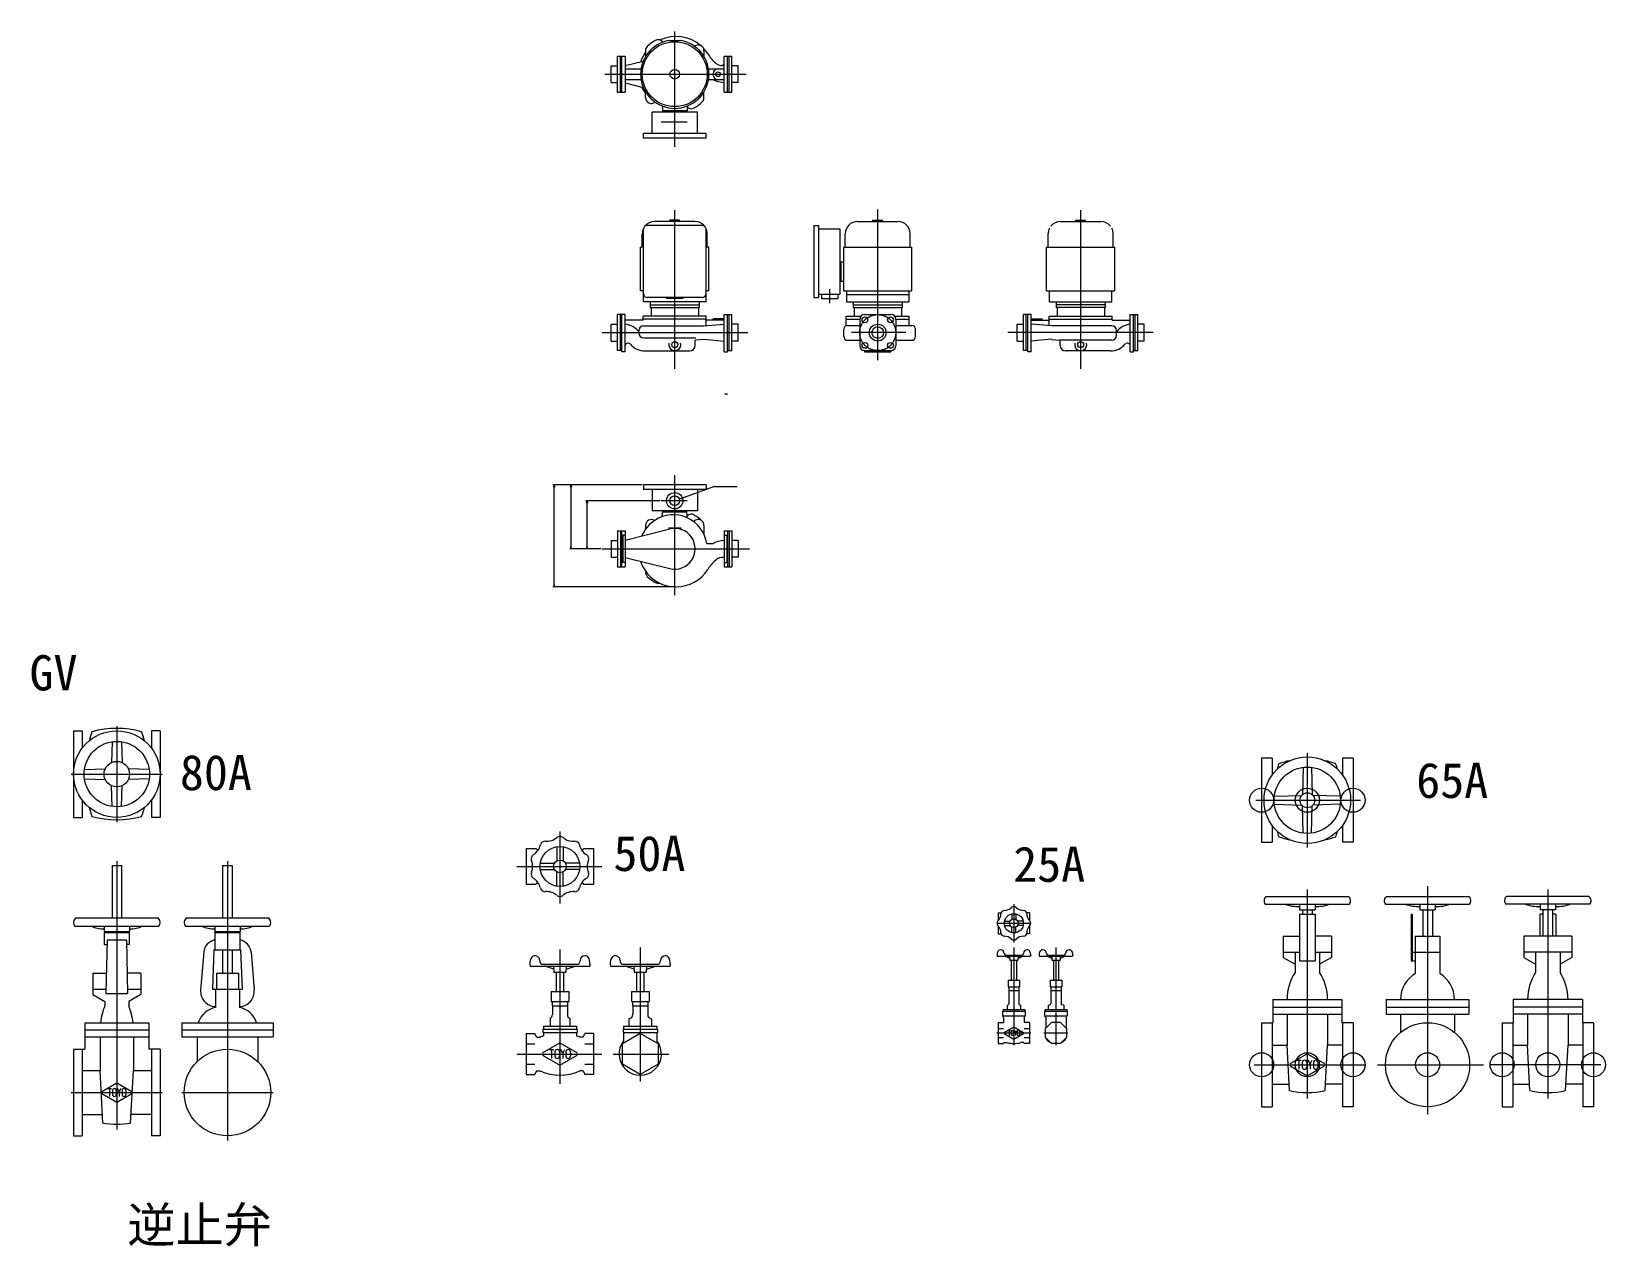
# Model space of a CAD drawing. Units: millimetres at full size, sheet at 1:100. Extents: x -1331 to 21899, y -20013 to -11058.
# Drawn here: x 18626 to 21899, y -13605 to -11078 of the extents above; entities that cross this region are included whole.
import ezdxf
from ezdxf.enums import TextEntityAlignment as Align

# ---------------------------------------------------------------- set-up
doc = ezdxf.new("R2010")
doc.units = ezdxf.units.MM
doc.header["$LTSCALE"] = 100
doc.header["$PDMODE"] = 32
doc.header["$PDSIZE"] = 50
doc.linetypes.add('CHAIN2', pattern=[12, 9, -1, 1, -1])
doc.layers.add('F-0', color=7, linetype='Continuous', lineweight=9)
doc.styles.add('ＭＳ ゴシック', font='')
doc.styles.get('ＭＳ ゴシック').set_extended_font_data('MS Gothic')

msp = doc.modelspace()

# ---------------------------------------------------------------- linework, layer by layer
at = {"layer": 'F-0', "color": 1, "linetype": 'CHAIN2'}
for p, q in [((19963.5, -11318.5), (19963.5, -11078.5)), ((19818.5, -11167.3), (20112.3, -11167.3)), ((19989.6, -11267.3), (19935.6, -11267.3)), ((19963.5, -11779.8), (19963.5, -11450.2)), ((20385.5, -11761.6), (20385.5, -11448.9)), ((20807.5, -11779.8), (20807.5, -11450.2)), ((19812.8, -11704.6), (20115.4, -11704.6)), ((20443.7, -11704.6), (20330.7, -11704.6)), ((20958.2, -11704.6), (20655.7, -11704.6)), ((19963.5, -12250.8), (19963.5, -12000.9)), ((19989.6, -12054.1), (19935.6, -12054.1)), ((19812.1, -12154.1), (20119.1, -12154.1))]:
    msp.add_line(p, q, dxfattribs=at)
at = {"layer": 'F-0'}
for p, q in [((19902.7, -11118.5), (19902.7, -11130.6)), ((19951.7, -11097.3), (19975.4, -11097.3)), ((20024.3, -11118.5), (20024.3, -11130.6)), ((19831.5, -11184.8), (19831.5, -11149.8)), ((19831.5, -11149.8), (19844.5, -11149.8)), ((19844.5, -11204.8), (19844.5, -11129.8)), ((19844.5, -11129.8), (19860.5, -11129.8)), ((19850.5, -11204.8), (19850.5, -11129.8)), ((19853.5, -11204.8), (19853.5, -11129.8)), ((19860.5, -11129.8), (19860.5, -11204.8)), ((19860.5, -11149.3), (19898, -11139.9)), ((19860.5, -11156.3), (19893.4, -11156.3)), ((20033.7, -11156.3), (20066.5, -11156.3)), ((20066.5, -11204.8), (20066.5, -11129.8)), ((20066.5, -11129.8), (20082.5, -11129.8)), ((20073.5, -11204.8), (20073.5, -11129.8)), ((20076.5, -11204.8), (20076.5, -11129.8)), ((20082.5, -11204.8), (20082.5, -11129.8)), ((20095.5, -11149.8), (20082.5, -11149.8)), ((20095.5, -11184.8), (20095.5, -11149.8)), ((19831.5, -11184.8), (19844.5, -11184.8)), ((19860.5, -11178.3), (19893.4, -11178.3)), ((19860.5, -11185.3), (19898, -11194.7)), ((20033.7, -11178.3), (20066.5, -11178.3)), ((20043.5, -11168.3), (20043.5, -11166.3)), ((20095.5, -11184.8), (20082.5, -11184.8)), ((19844.5, -11204.8), (19860.5, -11204.8)), ((19902.7, -11216.1), (19902.7, -11204)), ((20024.3, -11216.1), (20024.3, -11204)), ((20066.5, -11204.8), (20082.5, -11204.8)), ((19916.5, -11290.3), (19916.5, -11246.3)), ((20010.5, -11246.3), (19916.5, -11246.3)), ((19937.4, -11233.3), (19938.5, -11246.3)), ((19988.8, -11243.8), (19938.3, -11243.8)), ((19989.7, -11233.3), (19988.6, -11246.3)), ((20010.5, -11290.3), (20010.5, -11246.3)), ((20028.5, -11290.3), (19898.5, -11290.3)), ((20028.5, -11300.3), (20028.5, -11290.3)), ((20020.5, -11481.6), (19906.5, -11481.6)), ((20005.5, -11473.6), (19921.5, -11473.6)), ((19953.5, -11473.6), (19953.5, -11470.6)), ((20252.5, -11481.6), (20252.5, -11631.6)), ((20252.5, -11481.6), (20262.5, -11481.6)), ((20262.5, -11481.6), (20262.5, -11631.6)), ((20343.5, -11473.6), (20427.5, -11473.6)), ((20395.5, -11473.6), (20395.5, -11470.6)), ((20765.5, -11473.6), (20849.5, -11473.6)), ((20817.5, -11473.6), (20817.5, -11470.6)), ((19896, -11526.6), (19896, -11499.1)), ((19898.5, -11640.6), (19898.5, -11489.6)), ((20028.5, -11640.6), (20028.5, -11489.6)), ((20031, -11526.6), (20031, -11499.1)), ((20262.5, -11488.6), (20306.5, -11488.6)), ((20306.5, -11488.6), (20306.5, -11624.6)), ((20318, -11526.6), (20318, -11499.1)), ((20453, -11526.6), (20453, -11499.1)), ((20740, -11526.6), (20740, -11499.1)), ((20875, -11526.6), (20875, -11499.1)), ((19892.5, -11617.6), (19892.5, -11526.6)), ((19898.5, -11526.6), (19892.5, -11526.6)), ((20034.5, -11526.6), (20028.5, -11526.6)), ((20034.5, -11617.6), (20034.5, -11526.6)), ((20314.5, -11526.6), (20314.5, -11617.6)), ((20314.5, -11526.6), (20455.5, -11526.6)), ((20455.5, -11526.6), (20455.5, -11617.6)), ((20736.5, -11617.6), (20736.5, -11526.6)), ((20736.5, -11526.6), (20878.5, -11526.6)), ((20878.5, -11617.6), (20878.5, -11526.6)), ((20306.5, -11557.6), (20314.5, -11557.6)), ((20309, -11557.6), (20309, -11597.6)), ((19898.5, -11617.6), (19892.5, -11617.6)), ((20034.5, -11617.6), (20028.5, -11617.6)), ((20306.5, -11597.6), (20314.5, -11597.6)), ((20314.5, -11617.6), (20455.5, -11617.6)), ((20320.5, -11617.6), (20320.5, -11640.6)), ((20450.5, -11617.6), (20450.5, -11640.6)), ((20736.5, -11617.6), (20878.5, -11617.6)), ((20742.5, -11640.6), (20742.5, -11617.6)), ((20872.5, -11640.6), (20872.5, -11617.6)), ((20028.5, -11640.6), (19898.5, -11640.6)), ((20020.5, -11631.6), (19906.5, -11631.6)), ((19912.5, -11640.6), (19912.5, -11652.6)), ((19912.5, -11646.6), (20014.5, -11646.6)), ((19946.5, -11631.6), (19946.5, -11633.6)), ((19980.5, -11633.6), (19946.5, -11633.6)), ((19980.5, -11631.6), (19980.5, -11633.6)), ((20014.5, -11640.6), (20014.5, -11652.6)), ((20252.5, -11631.6), (20262.5, -11631.6)), ((20262.5, -11624.6), (20306.5, -11624.6)), ((20302.5, -11624.6), (20302.5, -11633.6)), ((20320.5, -11625.6), (20450.5, -11625.6)), ((20320.5, -11640.6), (20450.5, -11640.6)), ((20334.5, -11640.6), (20334.5, -11652.6)), ((20334.5, -11646.6), (20436.5, -11646.6)), ((20436.5, -11640.6), (20436.5, -11652.6)), ((20742.5, -11640.6), (20872.5, -11640.6)), ((20756.5, -11640.6), (20756.5, -11652.6)), ((20858.5, -11646.6), (20756.5, -11646.6)), ((19844.5, -11742.1), (19844.5, -11667.1)), ((19860.5, -11667.1), (19844.5, -11667.1)), ((19850.5, -11742.1), (19850.5, -11667.1)), ((19853.5, -11744.6), (19853.5, -11667.1)), ((19860.5, -11744.6), (19860.5, -11667.1)), ((19898, -11678.6), (19860.5, -11678.6)), ((20029, -11670.6), (19898, -11670.6)), ((19898, -11678.6), (19898, -11670.6)), ((20029, -11676.6), (19898, -11676.6)), ((19912.5, -11652.6), (20014.5, -11652.6)), ((19914.4, -11652.6), (19914.4, -11670.6)), ((20012.7, -11652.6), (20012.7, -11670.6)), ((20029, -11690), (20029, -11670.6)), ((20066.5, -11678.6), (20029, -11678.6)), ((20066.5, -11675.6), (20043.5, -11675.6)), ((20043.5, -11678.6), (20043.5, -11675.6)), ((20066.5, -11744.6), (20066.5, -11667.1)), ((20066.5, -11667.1), (20082.5, -11667.1)), ((20073.5, -11744.6), (20073.5, -11667.1)), ((20076.5, -11742.1), (20076.5, -11667.1)), ((20082.5, -11742.1), (20082.5, -11667.1)), ((20320, -11670.6), (20350.4, -11670.6)), ((20320, -11690.1), (20320, -11670.6)), ((20320, -11676.6), (20348, -11676.6)), ((20334.5, -11652.6), (20436.5, -11652.6)), ((20336.4, -11652.6), (20336.4, -11670.6)), ((20348, -11677.1), (20348, -11732.1)), ((20358, -11667.1), (20413, -11667.1)), ((20420.6, -11670.6), (20451, -11670.6)), ((20423, -11676.6), (20451, -11676.6)), ((20423, -11677.1), (20423, -11732.1)), ((20434.7, -11652.6), (20434.7, -11670.6)), ((20451, -11689.6), (20451, -11670.6)), ((20688.5, -11742.1), (20688.5, -11667.1)), ((20704.5, -11667.1), (20688.5, -11667.1)), ((20694.5, -11742.1), (20694.5, -11667.1)), ((20697.5, -11744.6), (20697.5, -11667.1)), ((20704.5, -11744.6), (20704.5, -11667.1)), ((20704.5, -11675.6), (20727.5, -11675.6)), ((20704.5, -11678.6), (20742, -11678.6)), ((20727.5, -11678.6), (20727.5, -11675.6)), ((20742, -11670.6), (20873, -11670.6)), ((20742, -11690), (20742, -11670.6)), ((20742, -11676.6), (20873, -11676.6)), ((20758.4, -11652.6), (20758.4, -11670.6)), ((20856.7, -11652.6), (20856.7, -11670.6)), ((20873, -11678.6), (20873, -11670.6)), ((20873, -11678.6), (20910.5, -11678.6)), ((20910.5, -11744.6), (20910.5, -11667.1)), ((20910.5, -11667.1), (20926.5, -11667.1)), ((20917.5, -11744.6), (20917.5, -11667.1)), ((20920.5, -11742.1), (20920.5, -11667.1)), ((20926.5, -11742.1), (20926.5, -11667.1)), ((19831.5, -11722.1), (19831.5, -11687.1)), ((19831.5, -11687.1), (19844.5, -11687.1)), ((19889, -11705.6), (19889, -11700.6)), ((19899, -11690.6), (20023.2, -11690.6)), ((19899, -11715.6), (20007.6, -11715.6)), ((20023.2, -11690.6), (20066.5, -11686.7)), ((20095.5, -11687.1), (20082.5, -11687.1)), ((20095.5, -11722.1), (20095.5, -11687.1)), ((20315, -11712.6), (20315, -11697.6)), ((20323, -11689.6), (20348, -11689.6)), ((20423, -11689.6), (20456.1, -11689.6)), ((20464.1, -11712.6), (20464.1, -11697.6)), ((20675.5, -11722.1), (20675.5, -11687.1)), ((20675.5, -11687.1), (20688.5, -11687.1)), ((20747.9, -11690.6), (20704.5, -11686.7)), ((20872.1, -11690.6), (20747.9, -11690.6)), ((20882.1, -11710.6), (20882.1, -11700.6)), ((20939.5, -11687.1), (20926.5, -11687.1)), ((20939.5, -11722.1), (20939.5, -11687.1)), ((19831.5, -11722.1), (19844.5, -11722.1)), ((19853.5, -11742.1), (19844.5, -11742.1)), ((19860.5, -11744.6), (19853.5, -11744.6)), ((19901.6, -11742.6), (19995, -11742.6)), ((20024, -11718.6), (20006, -11720.3)), ((20006, -11731.6), (20006, -11720.3)), ((20024, -11718.5), (20066.5, -11722.3)), ((20066.5, -11744.6), (20073.5, -11744.6)), ((20073.5, -11742.1), (20082.5, -11742.1)), ((20095.5, -11722.1), (20082.5, -11722.1)), ((20323, -11720.6), (20348, -11720.6)), ((20358, -11742.1), (20358, -11744.6)), ((20358, -11742.1), (20413, -11742.1)), ((20358, -11744.6), (20413, -11744.6)), ((20413, -11742.1), (20413, -11744.6)), ((20423, -11720.6), (20456.1, -11720.6)), ((20675.5, -11722.1), (20688.5, -11722.1)), ((20697.5, -11742.1), (20688.5, -11742.1)), ((20704.5, -11744.6), (20697.5, -11744.6)), ((20747.1, -11718.5), (20704.5, -11722.3)), ((20747.1, -11718.6), (20765, -11720.3)), ((20872.1, -11720.6), (20763.5, -11720.6)), ((20765, -11731.6), (20765, -11720.3)), ((20869.5, -11742.6), (20776, -11742.6)), ((20910.5, -11744.6), (20917.5, -11744.6)), ((20917.5, -11742.1), (20926.5, -11742.1)), ((20939.5, -11722.1), (20926.5, -11722.1)), ((20028.5, -12031.1), (19898.5, -12031.1)), ((19916.5, -12031.1), (19916.5, -12075.1)), ((20010.5, -12031.1), (20010.5, -12075.1)), ((20028.5, -12021.1), (20028.5, -12031.1)), ((20010.5, -12075.1), (19916.5, -12075.1)), ((19937.4, -12087.6), (19938.5, -12075.1)), ((19989.5, -12085.9), (19988.6, -12075.1)), ((19902.7, -12105.3), (19902.7, -12113.9)), ((19988.8, -12077.6), (19938.3, -12077.6)), ((20024.3, -12105.3), (20024.3, -12124.3)), ((19831.5, -12136.6), (19844.5, -12136.6)), ((19831.5, -12136.6), (19831.5, -12171.6)), ((19844.5, -12116.6), (19844.5, -12191.6)), ((19844.5, -12116.6), (19860.5, -12116.6)), ((19850.5, -12116.6), (19850.5, -12191.6)), ((19853.5, -12191.6), (19853.5, -12116.6)), ((19855.5, -12125.8), (19855.5, -12182.4)), ((19860.5, -12125.8), (19855.5, -12125.8)), ((19860.5, -12136), (19953.2, -12112.9)), ((19860.5, -12116.6), (19860.5, -12191.6)), ((19951, -12110.6), (19951, -12113.4)), ((20066.5, -12116.6), (20082.5, -12116.6)), ((20066.5, -12116.6), (20066.5, -12191.6)), ((20066.5, -12125.8), (20071.5, -12125.8)), ((20071.5, -12125.8), (20071.5, -12182.4)), ((20073.5, -12116.6), (20073.5, -12191.6)), ((20076.5, -12116.6), (20076.5, -12191.6)), ((20082.5, -12116.6), (20082.5, -12191.6)), ((20095.5, -12136.6), (20082.5, -12136.6)), ((20095.5, -12136.6), (20095.5, -12171.6)), ((19831.5, -12171.6), (19844.5, -12171.6)), ((19860.5, -12172.1), (19953.2, -12195.3)), ((20030, -12143.1), (20043.3, -12143.1)), ((20095.5, -12171.6), (20082.5, -12171.6)), ((19844.5, -12191.6), (19860.5, -12191.6)), ((19860.5, -12182.4), (19855.5, -12182.4)), ((20066.5, -12182.4), (20071.5, -12182.4)), ((20066.5, -12191.6), (20082.5, -12191.6)), ((18713.5, -12532.5), (18713.5, -12712.5)), ((18875.5, -12532.5), (18875.5, -12568.5)), ((18893.5, -12532.5), (18875.5, -12532.5)), ((18893.5, -12532.5), (18893.5, -12712.5)), ((18794, -12555.1), (18792.5, -12598.4)), ((18813, -12555.1), (18814.5, -12598.4)), ((21183.7, -12589.3), (21183.7, -12764.3)), ((21205.7, -12589.3), (21183.7, -12589.3)), ((21205.7, -12589.3), (21205.7, -12624.2)), ((18736.1, -12613), (18779.3, -12611.5)), ((18736.1, -12632), (18779.3, -12633.5)), ((18870.8, -12613), (18827.6, -12611.5)), ((18870.8, -12632), (18827.6, -12633.5)), ((21270.2, -12608.4), (21268.7, -12665)), ((21287.2, -12608.4), (21288.7, -12665)), ((18794, -12689.8), (18792.5, -12646.6)), ((18813, -12689.8), (18814.5, -12646.6)), ((18731.5, -12676.5), (18731.5, -12712.5)), ((18875.5, -12676.5), (18875.5, -12712.5)), ((21210.2, -12668.3), (21266.8, -12666.8)), ((21210.2, -12685.3), (21266.8, -12686.8)), ((21270.2, -12745.3), (21268.7, -12688.7)), ((21287.2, -12745.3), (21288.7, -12688.7)), ((21347.1, -12668.3), (21290.5, -12666.8)), ((21347.1, -12685.3), (21290.5, -12686.8)), ((18713.5, -12712.5), (18731.5, -12712.5)), ((18893.5, -12712.5), (18875.5, -12712.5)), ((21205.7, -12729.5), (21205.7, -12764.3)), ((21351.7, -12729.5), (21351.7, -12764.3)), ((19654.8, -12777.5), (19654.8, -12851.5)), ((19654.8, -12777.5), (19675.5, -12777.5)), ((19676.4, -12779.5), (19675.5, -12777.5)), ((19676.4, -12779.5), (19680.1, -12779.5)), ((19718.3, -12773.5), (19718.3, -12803)), ((19731.3, -12773.5), (19731.3, -12803)), ((19769.5, -12779.5), (19773.2, -12779.5)), ((19773.2, -12779.5), (19774.1, -12777.5)), ((19774.1, -12777.5), (19794.8, -12777.5)), ((19794.8, -12777.5), (19794.8, -12851.5)), ((21183.7, -12764.3), (21205.7, -12764.3)), ((18793.5, -12812.5), (18813.5, -12812.5)), ((18793.5, -12812.5), (18793.5, -12921.5)), ((18813.5, -12812.5), (18813.5, -12921.5)), ((19023.5, -12812.5), (19023.5, -12921.5)), ((19683.8, -12808), (19713.3, -12808)), ((19683.8, -12821), (19713.3, -12821)), ((19718.3, -12855.5), (19718.3, -12826)), ((19731.3, -12855.5), (19731.3, -12826)), ((19765.8, -12808), (19736.3, -12808)), ((19765.8, -12821), (19736.3, -12821)), ((19654.8, -12851.5), (19675.5, -12851.5)), ((19676.4, -12849.5), (19675.5, -12851.5)), ((19676.4, -12849.5), (19680.1, -12849.5)), ((19769.5, -12849.5), (19773.2, -12849.5)), ((19773.2, -12849.5), (19774.1, -12851.5)), ((19774.1, -12851.5), (19794.8, -12851.5)), ((21191.2, -12892.8), (21366.1, -12892.8)), ((21193.3, -12876.8), (21364, -12876.8)), ((21262.7, -12892.8), (21262.7, -12904.8)), ((21294.7, -12892.8), (21294.7, -12904.8)), ((21441.2, -12892.8), (21616.1, -12892.8)), ((21443.3, -12876.8), (21614, -12876.8)), ((21512.7, -12892.8), (21512.7, -12904.8)), ((21544.7, -12892.8), (21544.7, -12904.8)), ((21866.1, -12892.8), (21691.2, -12892.8)), ((21864, -12876.8), (21693.3, -12876.8)), ((21762.7, -12892.8), (21762.7, -12904.8)), ((21794.7, -12892.8), (21794.7, -12904.8)), ((18718.9, -12921.5), (18888, -12921.5)), ((18948.9, -12921.5), (19118, -12921.5)), ((20636.1, -12910.7), (20636.1, -12927.3)), ((20636.1, -12910.7), (20642.1, -12910.7)), ((20664.3, -12913.2), (20664.3, -12924.8)), ((20672.8, -12913.2), (20672.8, -12924.8)), ((20701.1, -12910.7), (20695, -12910.7)), ((20701.1, -12910.7), (20701.1, -12927.4)), ((21262.2, -12913.8), (21262.2, -13010.8)), ((21262.2, -12913.8), (21295.2, -12913.8)), ((21262.7, -12904.8), (21294.7, -12904.8)), ((21268.7, -12904.8), (21268.7, -12913.8)), ((21288.7, -12904.8), (21288.7, -12913.8)), ((21295.2, -12913.8), (21295.2, -13010.8)), ((21494.7, -12913.8), (21496.7, -12913.8)), ((21494.7, -12913.8), (21494.7, -13010.8)), ((21496.7, -12913.8), (21496.7, -13010.8)), ((21512.7, -12904.8), (21544.7, -12904.8)), ((21518.7, -12904.8), (21518.7, -12959.3)), ((21538.7, -12904.8), (21538.7, -12959.3)), ((21762.2, -12913.8), (21762.2, -12959.3)), ((21768.7, -12913.8), (21762.2, -12913.8)), ((21794.7, -12904.8), (21762.7, -12904.8)), ((21768.7, -12904.8), (21768.7, -12959.3)), ((21788.7, -12904.8), (21788.7, -12959.3)), ((21795.2, -12913.8), (21788.7, -12913.8)), ((21795.2, -12913.8), (21795.2, -12959.3)), ((18716.4, -12938.5), (18890.5, -12938.5)), ((18777, -12938.5), (18777, -12950)), ((18777, -12950), (18830, -12950)), ((18777.5, -12951.5), (18829.5, -12951.5)), ((18829.5, -12951.5), (18829.5, -12976.5)), ((18830, -12938.5), (18830, -12950)), ((18946.4, -12938.5), (19120.5, -12938.5)), ((19007, -12938.5), (19007, -12950)), ((19007, -12950), (19060, -12950)), ((19007.3, -12951.5), (19059.5, -12951.5)), ((19007.5, -12950), (19007.5, -12988)), ((19059.5, -12950), (19059.5, -12988)), ((19060, -12938.5), (19060, -12950)), ((20636.1, -12938.2), (20636.1, -12954.7)), ((20636.1, -12954.7), (20642.1, -12954.7)), ((20649, -12928.5), (20660.6, -12928.5)), ((20649, -12937), (20660.6, -12937)), ((20664.3, -12952.3), (20664.3, -12940.7)), ((20672.8, -12952.3), (20672.8, -12940.7)), ((20688.1, -12928.5), (20676.5, -12928.5)), ((20688.1, -12937), (20676.5, -12937)), ((20701.1, -12954.7), (20695, -12954.7)), ((20701.1, -12938.1), (20701.1, -12954.7)), ((21228.7, -12959.3), (21262.2, -12959.3)), ((21328.7, -12959.3), (21295.2, -12959.3)), ((21328.7, -12959.3), (21328.7, -13003.8)), ((21503.2, -12959.3), (21503.2, -12992.8)), ((21828.7, -12959.3), (21728.7, -12959.3)), ((21728.7, -12959.3), (21728.7, -13003.8)), ((18783.5, -12967.5), (18781, -13078.5)), ((18823.5, -12967.5), (18783.5, -12967.5)), ((18823.5, -12967.5), (18826, -13078.5)), ((18829.5, -12976.5), (18823.7, -12976.5)), ((19005.5, -12988), (19002.5, -13069.5)), ((19005.5, -12988), (19061.5, -12988)), ((19023.5, -12988), (19023.5, -13036.5)), ((19043.5, -12988), (19043.5, -13036.5)), ((19064.5, -13069.5), (19061.5, -12988)), ((18984.3, -12992.7), (18977.8, -13071.3)), ((19082.6, -12992.7), (19089.1, -13071.3)), ((19662.4, -13017.9), (19662.7, -13021.5)), ((19662.7, -13021.5), (19786.9, -13021.5)), ((19682.8, -13010), (19682.8, -13011)), ((19689.8, -13018), (19759.8, -13018)), ((19712, -13028.2), (19693.1, -13021.5)), ((19711.7, -13021.5), (19712.3, -13034)), ((19737.8, -13021.5), (19737.3, -13034)), ((19737.5, -13028.2), (19756.4, -13021.5)), ((19766.8, -13010), (19766.8, -13011)), ((19787.2, -13017.9), (19786.9, -13021.5)), ((19829.4, -13017.9), (19829.7, -13021.5)), ((19829.7, -13021.5), (19953.9, -13021.5)), ((19849.8, -13010), (19849.8, -13011)), ((19856.8, -13018), (19926.8, -13018)), ((19879, -13028.2), (19860.1, -13021.5)), ((19878.7, -13021.5), (19879.3, -13034)), ((19904.8, -13021.5), (19904.3, -13034)), ((19904.5, -13028.2), (19923.4, -13021.5)), ((19933.8, -13010), (19933.8, -13011)), ((19954.2, -13017.9), (19953.9, -13021.5)), ((20633.6, -12998.7), (20633.8, -13001.2)), ((20633.8, -13001.2), (20703.3, -13001.2)), ((20659.9, -13005.7), (20650.2, -13001.2)), ((20652.1, -12998.7), (20685.1, -12998.7)), ((20663.3, -13009.2), (20663.3, -13050.7)), ((20673.8, -13009.2), (20673.8, -13050.7)), ((20677.5, -13001.2), (20677.1, -13009.2)), ((20677.2, -13005.7), (20686.9, -13001.2)), ((20703.6, -12998.7), (20703.3, -13001.2)), ((20721.1, -12998.7), (20721.3, -13001.2)), ((20721.3, -13001.2), (20790.8, -13001.2)), ((20747.4, -13005.7), (20737.7, -13001.2)), ((20739.6, -12998.7), (20772.6, -12998.7)), ((20750.8, -13009.2), (20750.8, -13050.7)), ((20761.3, -13009.2), (20761.3, -13050.7)), ((20765, -13001.2), (20764.6, -13009.2)), ((20764.7, -13005.7), (20774.4, -13001.2)), ((20791.1, -12998.7), (20790.8, -13001.2)), ((21228.7, -12992.8), (21262.2, -12992.8)), ((21253.2, -12992.8), (21253.2, -13035.2)), ((21262.2, -13010.8), (21295.2, -13010.8)), ((21295.2, -12992.8), (21328.7, -12992.8)), ((21304.2, -12992.8), (21304.2, -13035.2)), ((21328.7, -13003.8), (21304.2, -13018)), ((21494.7, -13010.8), (21503.2, -13010.8)), ((21496.7, -12992.8), (21554.2, -12992.8)), ((21503.2, -12992.8), (21503.2, -13037.4)), ((21828.7, -12992.8), (21728.7, -12992.8)), ((21728.7, -13003.8), (21753.2, -13018)), ((21753.2, -12992.8), (21753.2, -13035.2)), ((21804.2, -12992.8), (21804.2, -13035.2)), ((18753.5, -13036.5), (18781.9, -13036.5)), ((18853.5, -13036.5), (18825, -13036.5)), ((18853.5, -13036.5), (18853.5, -13081)), ((19010.5, -13036.5), (19056.5, -13036.5)), ((19010.5, -13036.5), (19010.5, -13069.5)), ((19056.5, -13036.5), (19056.5, -13069.5)), ((19712.3, -13034), (19737.3, -13034)), ((19717.3, -13034), (19717.3, -13074.5)), ((19732.3, -13034), (19732.3, -13074.5)), ((19879.3, -13034), (19904.3, -13034)), ((19884.3, -13034), (19884.3, -13074.5)), ((19899.3, -13034), (19899.3, -13074.5)), ((20656.6, -13050.7), (20656.6, -13064.7)), ((20656.6, -13050.7), (20680.6, -13050.7)), ((20680.6, -13050.7), (20680.6, -13064.7)), ((20744.1, -13050.7), (20768.1, -13050.7)), ((20744.1, -13050.7), (20744.1, -13064.7)), ((20768.1, -13050.7), (20768.1, -13064.7)), ((18753.5, -13069.5), (18781.2, -13069.5)), ((18781, -13078.5), (18826, -13078.5)), ((18825.8, -13069.5), (18853.5, -13069.5)), ((18853.5, -13081), (18828.5, -13095.4)), ((19002.5, -13069.5), (19064.5, -13069.5)), ((19008.5, -13069.5), (19008.5, -13107.5)), ((19058.5, -13069.5), (19058.5, -13107.5)), ((19706.3, -13074.5), (19706.3, -13095.5)), ((19706.3, -13074.5), (19743.3, -13074.5)), ((19743.3, -13074.5), (19743.3, -13095.5)), ((19873.3, -13074.5), (19910.3, -13074.5)), ((19873.3, -13074.5), (19873.3, -13095.5)), ((19910.3, -13074.5), (19910.3, -13095.5)), ((20656.6, -13064.7), (20680.6, -13064.7)), ((20658.1, -13064.7), (20658.1, -13099.9)), ((20658.1, -13072.7), (20679.1, -13072.7)), ((20679.1, -13064.7), (20679.1, -13099.9)), ((20744.1, -13064.7), (20768.1, -13064.7)), ((20745.6, -13064.7), (20745.6, -13099.1)), ((20745.6, -13072.7), (20766.6, -13072.7)), ((20766.6, -13064.7), (20766.6, -13099.1)), ((18778.5, -13095.4), (18778.5, -13103.8)), ((18828.5, -13095.4), (18828.5, -13103.8)), ((19706.3, -13095.5), (19743.3, -13095.5)), ((19708.8, -13095.5), (19708.8, -13104.5)), ((19708.8, -13104.5), (19740.8, -13104.5)), ((19709.3, -13104.5), (19709.3, -13122.6)), ((19740.3, -13104.5), (19740.3, -13122.6)), ((19740.8, -13095.5), (19740.8, -13104.5)), ((19873.3, -13095.5), (19910.3, -13095.5)), ((19875.8, -13095.5), (19875.8, -13104.5)), ((19875.8, -13104.5), (19907.8, -13104.5)), ((19876.3, -13104.5), (19876.3, -13122.6)), ((19907.3, -13104.5), (19907.3, -13122.6)), ((19907.8, -13095.5), (19907.8, -13104.5)), ((20645.1, -13115.7), (20645.1, -13125.2)), ((20645.1, -13115.7), (20692.1, -13115.7)), ((20646.1, -13112.2), (20646.1, -13115.7)), ((20646.1, -13112.2), (20691.1, -13112.2)), ((20654.6, -13103.2), (20656.1, -13102.7)), ((20654.6, -13103.2), (20654.6, -13112.2)), ((20682.6, -13103.2), (20681, -13102.7)), ((20682.6, -13103.2), (20682.6, -13112.2)), ((20691.1, -13112.2), (20691.1, -13115.7)), ((20692.1, -13115.7), (20692.1, -13125.2)), ((20732.6, -13115.7), (20779.6, -13115.7)), ((20732.6, -13115.7), (20732.6, -13125.2)), ((20733.6, -13112.2), (20778.6, -13112.2)), ((20733.6, -13112.2), (20733.6, -13115.7)), ((20740, -13103.2), (20743.6, -13101.9)), ((20740, -13103.2), (20740, -13112.2)), ((20772.2, -13103.2), (20768.5, -13101.9)), ((20772.2, -13103.2), (20772.2, -13112.2)), ((20778.6, -13112.2), (20778.6, -13115.7)), ((20779.6, -13115.7), (20779.6, -13125.2)), ((21206.7, -13090.8), (21206.7, -13139.3)), ((21206.7, -13090.8), (21350.7, -13090.8)), ((21206.7, -13106.8), (21350.7, -13106.8)), ((21206.7, -13121.8), (21350.7, -13121.8)), ((21236.7, -13121.8), (21236.7, -13186.3)), ((21320.7, -13121.8), (21320.7, -13186.3)), ((21350.7, -13090.8), (21350.7, -13139.3)), ((21442.7, -13090.8), (21614.7, -13090.8)), ((21442.7, -13090.8), (21442.7, -13121.8)), ((21442.7, -13106.8), (21614.7, -13106.8)), ((21442.7, -13121.8), (21614.7, -13121.8)), ((21472.7, -13121.8), (21472.7, -13159.6)), ((21584.7, -13121.8), (21584.7, -13159.6)), ((21614.7, -13090.8), (21614.7, -13121.8)), ((21706.7, -13090.8), (21706.7, -13139.3)), ((21850.7, -13090.8), (21706.7, -13090.8)), ((21850.7, -13106.8), (21706.7, -13106.8)), ((21850.7, -13121.8), (21706.7, -13121.8)), ((21736.7, -13121.8), (21736.7, -13186.3)), ((21820.7, -13121.8), (21820.7, -13186.3)), ((21850.7, -13090.8), (21850.7, -13139.3)), ((18737, -13139.5), (18737, -13194.5)), ((18737, -13139.5), (18870, -13139.5)), ((18737, -13154.5), (18870, -13154.5)), ((18870, -13139.5), (18870, -13194.5)), ((18938.5, -13139.5), (19128.5, -13139.5)), ((18938.5, -13139.5), (18938.5, -13168.5)), ((18938.5, -13154.5), (19128.5, -13154.5)), ((19128.5, -13139.5), (19128.5, -13168.5)), ((19689, -13152.5), (19689, -13159.5)), ((19689, -13152.5), (19760.5, -13152.5)), ((19690.3, -13146.5), (19690.3, -13152.5)), ((19704.7, -13129.8), (19704.3, -13130)), ((19704.3, -13130), (19704.3, -13146.5)), ((19744.9, -13129.8), (19745.3, -13130)), ((19745.3, -13130), (19745.3, -13146.5)), ((19760.5, -13152.5), (19760.5, -13159.5)), ((19856, -13152.5), (19856, -13159.5)), ((19856, -13152.5), (19927.5, -13152.5)), ((19857.3, -13146.5), (19926.3, -13146.5)), ((19857.3, -13146.5), (19857.3, -13152.5)), ((19871.7, -13129.8), (19868.1, -13131.5)), ((19868.1, -13131.5), (19868.1, -13146.5)), ((19911.9, -13129.8), (19915.4, -13131.5)), ((19915.4, -13131.5), (19915.4, -13146.5)), ((19926.3, -13146.5), (19926.3, -13152.5)), ((19927.5, -13152.5), (19927.5, -13159.5)), ((20636.1, -13138.7), (20647.3, -13138.7)), ((20636.1, -13151.6), (20647.3, -13151.6)), ((20645.1, -13125.2), (20692.1, -13125.2)), ((20645.1, -13125.2), (20647.3, -13129.1)), ((20647.3, -13129.1), (20647.3, -13138.7)), ((20656.2, -13155.5), (20661.4, -13155.5)), ((20658.8, -13155.5), (20658.8, -13165.9)), ((20689.8, -13129.1), (20692.1, -13125.2)), ((20689.8, -13129.1), (20689.8, -13138.7)), ((20701.1, -13138.7), (20689.8, -13138.7)), ((20689.8, -13151.6), (20701.1, -13151.6)), ((20732.6, -13125.2), (20779.6, -13125.2)), ((20732.6, -13125.2), (20734.8, -13129.1)), ((20734.1, -13151.6), (20747, -13138.7)), ((20734.1, -13169.9), (20734.1, -13151.6)), ((20734.8, -13129.1), (20734.8, -13150.9)), ((20777.3, -13129.1), (20779.6, -13125.2)), ((20777.3, -13129.1), (20777.3, -13150.9)), ((20778.1, -13151.6), (20778.1, -13169.9)), ((21183.7, -13139.3), (21206.7, -13139.3)), ((21205.7, -13139.3), (21205.7, -13314.3)), ((21373.7, -13139.3), (21350.7, -13139.3)), ((21351.7, -13139.3), (21351.7, -13314.3)), ((21373.7, -13139.3), (21373.7, -13314.3)), ((21683.7, -13139.3), (21683.7, -13314.3)), ((21683.7, -13139.3), (21706.7, -13139.3)), ((21705.7, -13139.3), (21705.7, -13314.3)), ((21873.7, -13139.3), (21850.7, -13139.3)), ((21851.7, -13139.3), (21851.7, -13314.3)), ((21873.7, -13139.3), (21873.7, -13314.3)), ((18737, -13168.5), (18870, -13168.5)), ((18769, -13168.5), (18769, -13238.5)), ((18838, -13168.5), (18838, -13238.5)), ((18938.5, -13168.5), (19128.5, -13168.5)), ((18970.5, -13168.5), (18970.5, -13220.2)), ((19096.5, -13168.5), (19096.5, -13220.2)), ((19654.8, -13161.7), (19672.8, -13161.7)), ((19654.8, -13161.7), (19654.8, -13247.2)), ((19654.8, -13183.1), (19672.8, -13183.1)), ((19676.4, -13169.5), (19672.8, -13161.7)), ((19676.4, -13169.5), (19683.4, -13169.5)), ((19689, -13159.5), (19760.5, -13159.5)), ((19690.3, -13159.5), (19690.3, -13166.7)), ((19759.3, -13159.5), (19759.3, -13166.7)), ((19773.2, -13169.5), (19766.1, -13169.5)), ((19773.2, -13169.5), (19776.8, -13161.7)), ((19794.8, -13161.7), (19776.8, -13161.7)), ((19776.8, -13183.1), (19794.8, -13183.1)), ((19794.8, -13161.7), (19794.8, -13247.2)), ((19854.8, -13225.9), (19854.8, -13183.1)), ((19856, -13159.5), (19927.5, -13159.5)), ((19857.3, -13159.5), (19857.3, -13177.2)), ((19926.3, -13159.5), (19926.3, -13177.2)), ((19928.8, -13183.1), (19928.8, -13225.9)), ((20636.1, -13169.9), (20647.3, -13169.9)), ((20647.8, -13180.7), (20647.1, -13182.7)), ((20647.8, -13180.7), (20654.2, -13180.7)), ((20662.7, -13158.1), (20662.7, -13163.3)), ((20667.9, -13158.1), (20667.9, -13163.3)), ((20671.8, -13160.1), (20671.8, -13165.9)), ((20675.7, -13158.1), (20675.7, -13163.3)), ((20680.9, -13158.1), (20680.9, -13163.3)), ((20689.3, -13180.7), (20682.9, -13180.7)), ((20689.3, -13180.7), (20690.1, -13182.7)), ((20690.1, -13169.9), (20701.1, -13169.9)), ((20747, -13182.7), (20734.1, -13169.9)), ((20765.2, -13182.7), (20747, -13182.7)), ((20778.1, -13169.9), (20765.2, -13182.7)), ((21205.7, -13186.3), (21236.7, -13186.3)), ((21241.6, -13280.1), (21236.7, -13186.3)), ((21315.7, -13280.1), (21320.7, -13186.3)), ((21351.7, -13186.3), (21320.7, -13186.3)), ((21705.7, -13186.3), (21736.7, -13186.3)), ((21741.6, -13280.1), (21736.7, -13186.3)), ((21815.7, -13280.1), (21820.7, -13186.3)), ((21851.7, -13186.3), (21820.7, -13186.3)), ((18713.5, -13194.5), (18713.5, -13374.5)), ((18713.5, -13194.5), (18737, -13194.5)), ((18731.5, -13194.5), (18731.5, -13374.5)), ((18893.5, -13194.5), (18870, -13194.5)), ((18875.5, -13194.5), (18875.5, -13374.5)), ((18893.5, -13194.5), (18893.5, -13374.5)), ((19702.9, -13195.3), (19712.1, -13195.3)), ((19707.5, -13195.3), (19707.5, -13213.7)), ((19714.4, -13199.9), (19714.4, -13209.1)), ((19723.6, -13199.9), (19723.6, -13209.1)), ((19730.5, -13203.3), (19730.5, -13213.7)), ((19737.4, -13199.9), (19737.4, -13209.1)), ((19746.6, -13199.9), (19746.6, -13209.1)), ((21256.8, -13217.6), (21266, -13217.6)), ((21261.4, -13217.6), (21261.4, -13236)), ((18731.5, -13238.5), (18769, -13238.5)), ((18774.7, -13347.9), (18769, -13238.5)), ((18832.2, -13347.9), (18838, -13238.5)), ((18838, -13238.5), (18875.5, -13238.5)), ((19654.8, -13225.9), (19672.8, -13225.9)), ((19654.8, -13247.2), (19672.8, -13247.2)), ((19676.4, -13239.5), (19672.8, -13247.2)), ((19676.4, -13239.5), (19683.4, -13239.5)), ((19773.2, -13239.5), (19766.1, -13239.5)), ((19773.2, -13239.5), (19776.8, -13247.2)), ((19776.8, -13225.9), (19794.8, -13225.9)), ((19794.8, -13247.2), (19776.8, -13247.2)), ((19891.8, -13247.2), (19854.8, -13225.9)), ((19928.8, -13225.9), (19891.8, -13247.2)), ((21268.3, -13222.2), (21268.3, -13231.4)), ((21277.5, -13222.2), (21277.5, -13231.4)), ((21284.4, -13225.6), (21284.4, -13236)), ((21291.3, -13222.2), (21291.3, -13231.4)), ((21300.5, -13222.2), (21300.5, -13231.4)), ((18784.5, -13276.5), (18792.5, -13276.5)), ((18788.5, -13276.5), (18788.5, -13292.5)), ((18794.5, -13280.5), (18794.5, -13288.5)), ((18802.5, -13280.5), (18802.5, -13288.5)), ((18808.5, -13283.4), (18808.5, -13292.5)), ((18814.5, -13280.5), (18814.5, -13288.5)), ((18822.5, -13280.5), (18822.5, -13288.5)), ((21205.7, -13267.3), (21240.9, -13267.3)), ((21351.7, -13267.3), (21316.4, -13267.3)), ((21705.7, -13267.3), (21740.9, -13267.3)), ((21851.7, -13267.3), (21816.4, -13267.3)), ((21373.7, -13314.3), (21351.7, -13314.3)), ((21683.7, -13314.3), (21705.7, -13314.3)), ((21873.7, -13314.3), (21851.7, -13314.3)), ((18731.5, -13330.5), (18773.8, -13330.5)), ((18875.5, -13330.5), (18833.1, -13330.5)), ((18713.5, -13374.5), (18731.5, -13374.5)), ((18893.5, -13374.5), (18875.5, -13374.5))]:
    msp.add_line(p, q, dxfattribs=at)
at = {"layer": 'F-0', "linetype": 'CHAIN2'}
for p, q in [((20285.5, -11614.2), (20285.5, -11643.6)), ((18803.5, -12522.5), (18803.5, -12722.5)), ((21278.7, -12579.2), (21278.7, -12774.9)), ((18708.9, -12622.5), (18897.9, -12622.5)), ((21171.6, -12676.8), (21389, -12676.8)), ((19724.8, -12741.6), (19724.8, -12891.3)), ((18803.5, -12803.7), (18803.5, -13361.3)), ((19033.5, -12803.7), (19033.5, -13384)), ((19635.2, -12814.5), (19811.9, -12814.5)), ((21528.7, -12855.3), (21528.7, -13329.3)), ((20668.6, -12892.7), (20668.6, -12972.7)), ((21278.7, -12862.3), (21278.7, -13297.1)), ((21778.7, -12862.3), (21778.7, -13297.1)), ((20633.3, -12932.7), (20704.1, -12932.7)), ((19724.8, -12987.3), (19724.8, -13266.8)), ((19891.8, -12983), (19891.8, -13261.5)), ((20668.6, -12983), (20668.6, -13186.4)), ((20756.1, -12983), (20756.1, -13186.4)), ((20633.3, -13160.7), (20704.1, -13160.7)), ((20731.1, -13160.7), (20781.1, -13160.7)), ((19635.2, -13204.5), (19811.9, -13204.5)), ((19835.4, -13204.5), (19951.2, -13204.5)), ((21168, -13226.8), (21398, -13226.8)), ((21424.3, -13226.8), (21645, -13226.8)), ((21889.3, -13226.8), (21659.3, -13226.8)), ((18708.9, -13284.5), (18897.9, -13284.5)), ((18938.5, -13284.5), (19128.5, -13284.5))]:
    msp.add_line(p, q, dxfattribs=at)
at = {"layer": 'F-0', "color": 6}
for p, q in [((20068.5, -11831.5), (20073.5, -11832.3)), ((20068.5, -11831.5), (20068.5, -11833.1)), ((20073.5, -11832.3), (20068.5, -11833.1)), ((19711.9, -12026.1), (19712.8, -12021.1)), ((19711.9, -12026.1), (19713.6, -12026.1)), ((19712.8, -12021.1), (19713.6, -12026.1)), ((19746.9, -12026.1), (19747.7, -12021.1)), ((19746.9, -12026.1), (19748.6, -12026.1)), ((19747.7, -12021.1), (19748.6, -12026.1)), ((20046.5, -12024.5), (19973.3, -12051)), ((20046.5, -12024.5), (20093.5, -12024.5)), ((19780.2, -12059.1), (19781.1, -12054.1)), ((19780.2, -12059.1), (19781.9, -12059.1)), ((19781.1, -12054.1), (19781.9, -12059.1)), ((19746.9, -12149.1), (19747.7, -12154.1)), ((19746.9, -12149.1), (19748.6, -12149.1)), ((19747.7, -12154.1), (19748.6, -12149.1)), ((19780.2, -12149.1), (19781.1, -12154.1)), ((19780.2, -12149.1), (19781.9, -12149.1)), ((19781.1, -12154.1), (19781.9, -12149.1)), ((19711.9, -12228.1), (19712.8, -12233.1)), ((19711.9, -12228.1), (19713.6, -12228.1)), ((19712.8, -12233.1), (19713.6, -12228.1))]:
    msp.add_line(p, q, dxfattribs=at)
at = {"layer": 'F-0', "color": 5}
for p, q in [((19896, -12021.1), (19710.2, -12021.1)), ((19712.8, -12228.1), (19712.8, -12026.1)), ((19747.7, -12026.1), (19747.7, -12149.1)), ((19933, -12054.1), (19778.5, -12054.1)), ((19781.1, -12149.1), (19781.1, -12059.1)), ((19809.6, -12154.1), (19745.2, -12154.1)), ((19963.8, -12233.1), (19710.2, -12233.1))]:
    msp.add_line(p, q, dxfattribs=at)
at = {"layer": 'F-0'}
for points in [[(20028.5, -11300.3), (19898.5, -11300.3), (19898.5, -11290.3)], [(19973.5, -11473.6), (19973.5, -11470.6), (19953.5, -11470.6)], [(20375.5, -11473.6), (20375.5, -11470.6), (20395.5, -11470.6)], [(20797.5, -11473.6), (20797.5, -11470.6), (20817.5, -11470.6)], [(20268.5, -11624.6), (20268.5, -11633.6), (20302.5, -11633.6)], [(20858.5, -11640.6), (20858.5, -11652.6), (20756.5, -11652.6)], [(20028.5, -12021.1), (19898.5, -12021.1), (19898.5, -12031.1)], [(19951, -12110.6), (19976, -12110.6), (19976, -12113.5)], [(18713.5, -12532.5), (18731.5, -12532.5), (18731.5, -12568.5)], [(21373.7, -12589.3), (21351.7, -12589.3), (21351.7, -12624.2)], [(21373.7, -12589.3), (21373.7, -12764.3), (21351.7, -12764.3)], [(19023.5, -12812.5), (19043.5, -12812.5), (19043.5, -12921.5)], [(18777.5, -12951.5), (18777.5, -12976.5), (18783.3, -12976.5)], [(21228.7, -12959.3), (21228.7, -13003.8), (21253.2, -13018)], [(21503.2, -12959.3), (21554.2, -12959.3), (21554.2, -13037.4)], [(21828.7, -12959.3), (21828.7, -13003.8), (21804.2, -13018)], [(20659.7, -13001.2), (20660.1, -13009.2), (20677.1, -13009.2)], [(20747.2, -13001.2), (20747.6, -13009.2), (20764.6, -13009.2)], [(18753.5, -13036.5), (18753.5, -13081), (18778.5, -13095.4)], [(19690.3, -13146.5), (19759.3, -13146.5), (19759.3, -13152.5)], [(20636.1, -13138.7), (20636.1, -13182.7), (20647.1, -13182.7)], [(20648.3, -13159.4), (20668.6, -13147.7), (20688.8, -13159.4)], [(20669.2, -13155.5), (20671.8, -13160.1), (20674.4, -13155.5)], [(20701.1, -13138.7), (20701.1, -13182.7), (20690.1, -13182.7)], [(20778.1, -13151.6), (20765.2, -13138.7), (20747, -13138.7)], [(21183.7, -13139.3), (21183.7, -13314.3), (21205.7, -13314.3)], [(19688.9, -13202.2), (19724.8, -13181.5), (19760.6, -13202.2)], [(19928.8, -13183.1), (19891.8, -13161.8), (19854.8, -13183.1)], [(20648.3, -13162), (20668.6, -13173.7), (20688.8, -13162)], [(19688.9, -13206.8), (19724.8, -13227.5), (19760.6, -13206.8)], [(19725.9, -13195.3), (19730.5, -13203.3), (19735.1, -13195.3)], [(21242.8, -13224.5), (21278.7, -13203.8), (21314.5, -13224.5)], [(21279.8, -13217.6), (21284.4, -13225.6), (21289, -13217.6)], [(21242.8, -13229.1), (21278.7, -13249.8), (21314.5, -13229.1)], [(18772.3, -13282.5), (18803.5, -13264.5), (18834.6, -13282.5)], [(18772.3, -13286.5), (18803.5, -13304.5), (18834.6, -13286.5)], [(18804.5, -13276.5), (18808.5, -13283.4), (18812.5, -13276.5)]]:
    msp.add_lwpolyline(points, dxfattribs=at)
for centre, radius in [((19963.5, -11167.3), 67.5), ((19963.5, -11167.3), 10), ((20053.5, -11167.3), 4.86), ((20359, -11678), 6), ((20412.1, -11678), 6), ((20385.5, -11704.6), 17.5), ((20385.5, -11704.6), 12.1), ((19963.5, -11729.6), 6.15), ((20359, -11731.1), 6), ((20412.1, -11731.1), 6), ((20807.5, -11729.6), 6.15), ((19963.5, -12054.1), 17), ((19963.5, -12054.1), 10.2), ((18803.5, -12622.5), 90), ((18803.5, -12622.5), 68), ((18803.5, -12622.5), 26.5), ((21278.7, -12676.8), 90), ((21278.7, -12676.8), 69), ((21278.7, -12676.8), 15.5), ((19724.8, -12814.5), 41.5), ((19724.8, -12814.5), 13.2), ((20668.6, -12932.7), 20), ((20668.6, -12932.7), 9), ((21528.7, -13226.8), 87.5), ((19033.5, -13284.5), 90)]:
    msp.add_circle(centre, radius, dxfattribs=at)
at = {"layer": 'F-0', "linetype": 'CHAIN2'}
msp.add_circle((20385.5, -11704.6), 37.5, dxfattribs=at)
at = {"layer": 'F-0'}
for centre, radius, start, end in [((19966.3, -11166.7), 78, 49.512, 115.279), ((19963.5, -11167.3), 71, 99.628, 80.372), ((19962.9, -11164.5), 74, 144.488, 161.606), ((19914.7, -11118.5), 12, 135, 180), ((19963.5, -11167.3), 81, 120, 135), ((19929, -11107.5), 12, 34.711, 120), ((20012.3, -11118.5), 12, 0, 130.289), ((19966.3, -11166.7), 78, 32.567, 43.144), ((20112.1, -11073.6), 95, 212.567, 227.619), ((20053.5, -11166.3), 10, 90, 180), ((20063.5, -11126.8), 23, 227.619, 259.836), ((20060.5, -11143.5), 6, 259.836, 0), ((20069.2, -11129.8), 55, 241.862, 267.219), ((20053.5, -11168.3), 10, 180, 270), ((19962.9, -11164.5), 74, 203.469, 215.512), ((19914.7, -11216.1), 12, 180, 310.289), ((19963.5, -11167.3), 81, 300, 315), ((20012.3, -11216.1), 12, 315, 0), ((19998, -11227.1), 12, 224.816, 300), ((19906.5, -11489.6), 8, 90, 180), ((19921.5, -11499.1), 25.5, 90, 142.252), ((20005.5, -11499.1), 25.5, 37.748, 90), ((20020.5, -11489.6), 8, 0, 90), ((20343.5, -11499.1), 25.5, 90, 180), ((20427.5, -11499.1), 25.5, 0, 90), ((20765.5, -11499.1), 25.5, 90, 142.252), ((20849.5, -11499.1), 25.5, 37.748, 90), ((19921.5, -11499.1), 25.5, 153.053, 180), ((20005.5, -11499.1), 25.5, 0, 26.947), ((20765.5, -11499.1), 25.5, 153.053, 180), ((20849.5, -11499.1), 25.5, 360, 26.947), ((19906.5, -11623.6), 8, 180, 270), ((20020.5, -11623.6), 8, 270, 0), ((20358, -11677.1), 10, 90, 180), ((20413, -11677.1), 10, 0, 90), ((19856.1, -11730.1), 43, 39.587, 84.043), ((19899, -11700.6), 10, 90, 180), ((19899, -11705.6), 10, 180, 270), ((20323, -11697.6), 8, 90, 180), ((20323, -11712.6), 8, 180, 270), ((20456.1, -11697.6), 8, 0, 90), ((20456.1, -11712.6), 8, 270, 0), ((20872.1, -11700.6), 10, 360, 90), ((20872.1, -11710.6), 10, 270, 360), ((20915, -11730.1), 43, 95.957, 140.413), ((19866.5, -11732.4), 6, 46.567, 180), ((19901.6, -11702.6), 40, 219.621, 270), ((19963.5, -11729.6), 12.5, 166.787, 13.213), ((19995, -11731.6), 11, 270, 0), ((20358, -11732.1), 10, 180, 270), ((20413, -11732.1), 10, 270, 0), ((20776, -11731.6), 11, 180, 270), ((20807.5, -11729.6), 12.5, 166.787, 13.213), ((20869.5, -11702.6), 40, 270, 320.379), ((20904.5, -11732.4), 6, 360, 133.433), ((19962.9, -12156.8), 74, 123.282, 156.531), ((19914.7, -12105.3), 12, 54.805, 180), ((19960.8, -12153.5), 70, 8.555, 123.303), ((19998, -12094.3), 12, 60, 152.54), ((20012.3, -12105.3), 12, 45.001, 140.905), ((19963.5, -12154.1), 81, 45, 60), ((20012.3, -12105.3), 12, 0, 45), ((19963.5, -12154.1), 42.5, 255.952, 104.048), ((20069.2, -12191.6), 55, 92.781, 118.138), ((20063.5, -12195.1), 23, 82.505, 132.382), ((19962.9, -12157.3), 74, 197.331, 213.398), ((19966.3, -12155.2), 78, 213.379, 327.433), ((19914.7, -12202.9), 12, 171.903, 225), ((20112.1, -12248.3), 95, 132.382, 147.433), ((19963.5, -12154.1), 81, 225, 240), ((19929, -12213.8), 12, 240, 281.541), ((18803.5, -12720.5), 193, 74.4761, 105.5238), ((19005, -12622.5), 268, 160.8401, 165.0049), ((18602, -12622.5), 268, 14.9951, 19.1599), ((21278.7, -12768.8), 178, 101.9011, 109.4655), ((21278.7, -12768.8), 178, 70.5345, 78.0989), ((21439.7, -12676.8), 233, 161.0082, 163.9734), ((21117.7, -12676.8), 233, 16.0266, 18.9918), ((19005, -12622.5), 268, 194.9951, 199.1599), ((18602, -12622.5), 268, 340.8401, 345.0049), ((18803.5, -12524.5), 193, 254.4761, 285.5239), ((19693.9, -12772), 10, 85.2773, 166.7227), ((19697.4, -12730.2), 32, 265.2773, 310.7227), ((19724.8, -12762), 10, 49.2773, 130.7227), ((19752.2, -12730.2), 32, 229.2773, 274.7227), ((19755.7, -12772), 10, 13.2773, 94.7227), ((21439.7, -12676.8), 233, 196.0266, 198.9918), ((21278.7, -12584.8), 178, 250.5345, 258.0989), ((21278.7, -12584.8), 178, 281.9011, 289.4655), ((21117.7, -12676.8), 233, 341.0082, 343.9734), ((19674.9, -12798.3), 10, 121.2773, 202.7227), ((19653.1, -12762.4), 32, 301.2773, 346.7227), ((19796.5, -12762.4), 32, 193.2773, 238.7227), ((19774.7, -12798.3), 10, 337.2773, 58.7227), ((19674.9, -12830.7), 10, 157.2773, 238.7227), ((19636.1, -12814.5), 32, 337.2773, 22.7227), ((19774.7, -12830.7), 10, 301.2773, 22.7227), ((19813.5, -12814.5), 32, 157.2773, 202.7227), ((19653.1, -12866.6), 32, 13.2773, 58.7227), ((19693.9, -12857), 10, 193.2773, 274.7227), ((19755.7, -12857), 10, 265.2773, 346.7227), ((19796.5, -12866.6), 32, 121.2773, 166.7227), ((19697.4, -12898.8), 32, 49.2773, 94.7227), ((19724.8, -12867), 10, 229.2773, 310.7227), ((19752.2, -12898.8), 32, 85.2773, 130.7227), ((21199.7, -12885.8), 11, 125.0968, 219.5212), ((21260.2, -12817.3), 80.5, 249.6999, 271.7797), ((21297.2, -12817.3), 80.5, 268.2203, 290.3001), ((21357.7, -12885.8), 11, 320.4788, 54.9032), ((21449.7, -12885.8), 11, 125.0968, 219.5212), ((21510.2, -12817.3), 80.5, 249.6999, 271.7797), ((21547.2, -12817.3), 80.5, 268.2203, 290.3001), ((21607.7, -12885.8), 11, 320.4788, 54.9032), ((21699.7, -12885.8), 11, 125.0968, 219.5212), ((21760.2, -12817.3), 80.5, 249.6999, 271.7797), ((21797.2, -12817.3), 80.5, 268.2203, 290.3001), ((21857.7, -12885.8), 11, 320.4788, 54.9032), ((18724.5, -12931), 11, 120.2726, 222.9859), ((18882.5, -12931), 11, 317.0141, 59.7274), ((18954.5, -12931), 11, 120.2726, 222.9859), ((19112.5, -12931), 11, 317.0141, 59.7274), ((20619.8, -12912.5), 22, 315.816, 359.184), ((20648.8, -12912.9), 7, 90.816, 179.184), ((20648.4, -12884), 22, 270.816, 314.184), ((20668.6, -12904.7), 7, 45.816, 134.184), ((20688.8, -12884), 22, 225.816, 269.184), ((20688.4, -12912.9), 7, 0.816, 89.184), ((20717.4, -12912.5), 22, 180.816, 224.184), ((18773.5, -12892), 52, 243.4098, 273.8594), ((18833.5, -12892), 52, 266.1406, 296.5902), ((19003.5, -12892), 52, 243.4098, 273.8594), ((19063.5, -12892), 52, 266.1406, 296.5902), ((20640.6, -12932.7), 7, 135.816, 224.184), ((20619.8, -12953), 22, 0.816, 44.184), ((20648.8, -12952.5), 7, 180.816, 269.184), ((20648.4, -12981.5), 22, 45.816, 89.184), ((20688.8, -12981.5), 22, 90.816, 134.184), ((20688.4, -12952.5), 7, 270.816, 359.184), ((20717.4, -12953), 22, 135.816, 179.184), ((20696.6, -12932.7), 7, 315.816, 44.184), ((19012.2, -12995), 28, 99.8248, 175.2516), ((19054.7, -12995), 28, 4.7484, 80.1751), ((20650.6, -12998.7), 17, 154.791, 180), ((20641.1, -12994.2), 6.5, 90.0002, 154.791), ((20641.1, -12995.2), 7.5, 0, 90.0002), ((20668.6, -12960.7), 7, 225.816, 314.184), ((20696.1, -12995.2), 7.5, 90.0002, 180), ((20696.1, -12994.2), 6.5, 25.2088, 90.0002), ((20686.6, -12998.7), 17, 0, 25.2088), ((20738.1, -12998.7), 17, 154.791, 180), ((20728.6, -12994.2), 6.5, 90.0002, 154.791), ((20728.6, -12995.2), 7.5, 0, 90.0002), ((20783.6, -12995.2), 7.5, 90.0002, 180), ((20783.6, -12994.2), 6.5, 25.2088, 90.0002), ((20774.1, -12998.7), 17, 0, 25.2088), ((19684.3, -13016), 22, 145.228, 185), ((19672.8, -13008), 8, 90.0002, 145.228), ((19672.8, -13010), 10, 0, 90.0002), ((19689.8, -13011), 7, 180, 270), ((19759.8, -13011), 7, 269.9999, 359.9999), ((19776.8, -13010), 10, 90.0002, 180), ((19776.8, -13008), 8, 34.7719, 90.0002), ((19765.3, -13016), 22, 355, 34.7719), ((19851.3, -13016), 22, 145.228, 185), ((19839.8, -13008), 8, 90.0002, 145.228), ((19839.8, -13010), 10, 0, 90.0002), ((19856.8, -13011), 7, 180, 270), ((19926.8, -13011), 7, 269.9999, 359.9999), ((19943.8, -13010), 10, 90.0002, 180), ((19943.8, -13008), 8, 34.7719, 90.0002), ((19932.3, -13016), 22, 355, 34.7719), ((20652.1, -12995.2), 3.5, 180, 270), ((20685.1, -12995.2), 3.5, 269.9999, 359.9999), ((20739.6, -12995.2), 3.5, 180, 270), ((20772.6, -12995.2), 3.5, 269.9999, 359.9999), ((21338.7, -13090.8), 102, 146.9542, 180), ((21218.7, -13090.8), 102, 0, 33.0458), ((21534.7, -13090.8), 62, 120.535, 180), ((21522.7, -13090.8), 62, 0, 59.465), ((21838.7, -13090.8), 102, 146.9542, 180), ((21718.7, -13090.8), 102, 0, 33.0458), ((19009.7, -13074), 32, 175.2516, 267.7981), ((19057.2, -13074), 32, 272.2019, 4.7484), ((18909, -13154.5), 140, 158.7714, 173.8494), ((18698, -13154.5), 140, 6.1506, 21.2286), ((19018.5, -13154.5), 48, 102.0247, 161.79), ((19048.5, -13154.5), 48, 18.2099, 77.9753), ((19701.3, -13122.6), 8, 295, 0), ((19748.3, -13122.6), 8, 180, 245), ((19868.3, -13122.6), 8, 295, 0), ((19915.3, -13122.6), 8, 180, 245), ((20655.1, -13099.9), 3, 290, 0), ((20682.1, -13099.9), 3, 180, 250), ((20742.6, -13099.1), 3, 290, 0), ((20769.6, -13099.1), 3, 180, 250), ((20665.3, -13158.1), 2.6, 0, 180), ((20678.3, -13158.1), 2.6, 0, 180), ((19724.8, -13260), 99.5, 110.2877, 114.557), ((19724.8, -13260), 99.5, 65.4429, 69.7123), ((19891.8, -13204.5), 44, 141.6367, 38.3633), ((20668.6, -13130.2), 52.5, 254.1342, 285.8658), ((20665.3, -13163.3), 2.6, 180, 0), ((20678.3, -13163.3), 2.6, 180, 0), ((20742.3, -13169.8), 7.5, 186.8327, 226.5674), ((20756.1, -13155.2), 27.5, 226.5674, 244.7084), ((20756.1, -13155.2), 27.5, 295.2916, 313.4325), ((20769.8, -13169.8), 7.5, 313.4325, 353.1673), ((19719, -13199.9), 4.6, 0, 180), ((19719, -13209.1), 4.6, 180, 0), ((19742, -13199.9), 4.6, 0, 180), ((19742, -13209.1), 4.6, 180, 0), ((21272.9, -13222.2), 4.6, 0, 180), ((21295.9, -13222.2), 4.6, 0, 180), ((19724.8, -13149), 99.5, 245.4429, 294.5571), ((21272.9, -13231.4), 4.6, 180, 0), ((21295.9, -13231.4), 4.6, 180, 0), ((18798.5, -13280.5), 4, 0, 180), ((18818.5, -13280.5), 4, 0, 180), ((21278.7, -13136.8), 148, 255.4884, 284.5116), ((21778.7, -13136.8), 148, 255.4884, 284.5116), ((18798.5, -13288.5), 4, 180, 0), ((18818.5, -13288.5), 4, 180, 0), ((18803.5, -13189.5), 161, 259.7076, 280.2924)]:
    msp.add_arc(centre, radius, start, end, dxfattribs=at)
for p in [(21183.7, -12676.8), (21278.7, -12676.8), (21373.7, -12676.8), (21183.7, -13226.8), (21278.7, -13226.8), (21373.7, -13226.8), (21528.7, -13226.8), (21683.7, -13226.8), (21778.7, -13226.8), (21873.7, -13226.8)]:
    msp.add_point(p, dxfattribs=at)

# ---------------------------------------------------------------- texts
at = {"layer": 'F-0', "style": 'ＭＳ ゴシック'}
for s, p in [('GV', (18622, -12470.5)), ('80A', (18934.7, -12677.8)), ('65A', (21505.2, -12694.1)), ('50A', (19836.1, -12846)), ('25A', (20667.2, -12868.4)), ('逆止弁', (18825.6, -13618.4))]:
    msp.add_text(s, height=73.31, dxfattribs=at).set_placement(p, align=Align.BOTTOM_LEFT)

doc.saveas('drawing.dxf')
